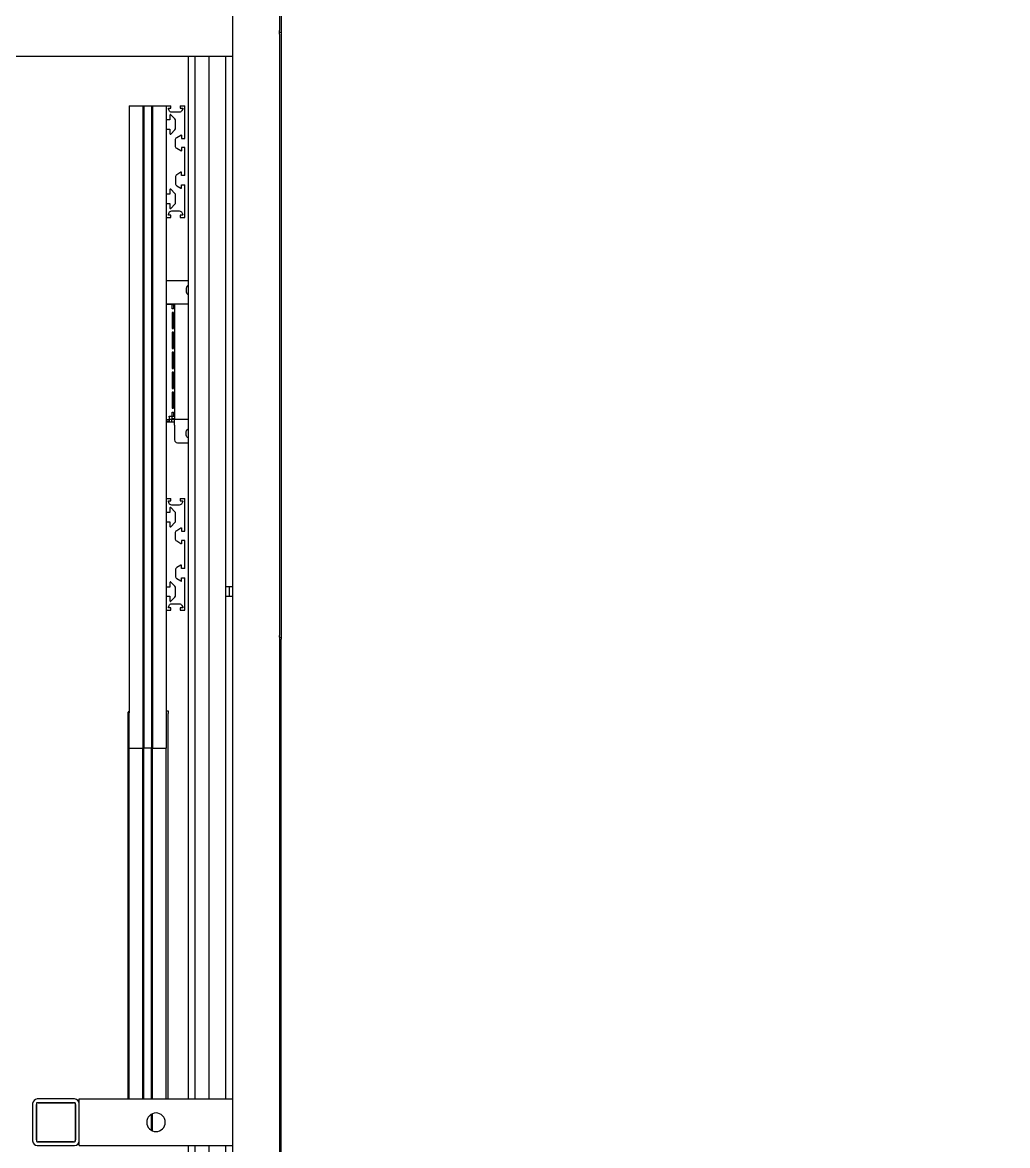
# Model space of a CAD drawing. Header units: millimetres. Extents: x 10462777 to 22643323, y 453826 to 1389191.
# Drawn here: x 11300363 to 11301421, y 598755 to 599961 of the extents above; entities that cross this region are included whole.
import ezdxf

# ---------------------------------------------------------------- set-up
doc = ezdxf.new("R2010")
doc.units = ezdxf.units.MM
doc.header["$LTSCALE"] = 200
doc.header["$MEASUREMENT"] = 0
doc.linetypes.add('CENTER', pattern=[2, 1.25, -0.25, 0.25, -0.25])
doc.linetypes.add('PHANTOM', pattern=[2.5, 1.25, -0.25, 0.25, -0.25, 0.25, -0.25])
doc.layers.get('0').update_dxf_attribs({"linetype": 'CONTINUOUS'})
doc.layers.add('1', color=1, linetype='CENTER')
doc.layers.add('11', color=6, linetype='PHANTOM')
doc.layers.add('LAYOUT', color=8, linetype='CONTINUOUS', lineweight=25)

# ---------------------------------------------------------------- blocks, each defined once
blk = doc.blocks.new('r710ic')
at = {"layer": 'LAYOUT', "color": 3}
blk.add_circle((272041.4, 104232.6), 2050.1, dxfattribs=at)
blk = doc.blocks.new('A$C7DA30AB0')
at = {"layer": 'LAYOUT', "color": 6, "linetype": 'PHANTOM'}
blk.add_circle((3030.4, 3026, 0), 2693, dxfattribs=at)

msp = doc.modelspace()

# ---------------------------------------------------------------- linework, layer by layer
at = {"layer": '1', "color": 252, "linetype": 'Continuous'}
for p, q in [((11300638.80197, 600598.82274, 0), (11300638.80197, 599952.81356, 0)), ((11300640.802, 600598.82274, 0), (11300640.802, 599952.81356, 0)), ((11300588.80126, 599929.81323, 0), (11300588.80126, 599969.8138, 0)), ((11300638.80197, 599950.81353, 0), (11300638.80197, 599952.81356, 0)), ((11300638.80197, 599950.81353, 0), (11300640.802, 599950.81353, 0)), ((11300638.80197, 599950.81353, 0), (11300640.802, 599950.81353, 0)), ((11300638.80197, 599948.8135, 0), (11300638.80197, 599950.81353, 0)), ((11300638.80197, 599948.8135, 0), (11300638.80197, 599302.80433, 0)), ((11300640.802, 599952.81356, 0), (11300640.802, 599950.81353, 0)), ((11300640.802, 599950.81353, 0), (11300640.802, 599948.8135, 0)), ((11300640.802, 599948.8135, 0), (11300640.802, 599302.80433, 0)), ((11300588.80126, 599924.81316, 0), (11300328.79757, 599924.81316, 0)), ((11300580.80115, 599924.8077, 0), (11300580.80115, 599355.05507, 0)), ((11300588.80126, 598799.82687, 0), (11300588.80126, 599929.85152, 0)), ((11300588.80126, 599924.81316, 0), (11300588.80126, 599929.81323, 0)), ((11300477.29968, 599871.81241, 0), (11300492.19989, 599871.81241, 0)), ((11300477.29968, 599871.81241, 0), (11300477.29968, 599220.26753, 0)), ((11300492.19989, 599871.81241, 0), (11300492.19989, 599181.79917, 0)), ((11300492.19989, 599871.81241, 0), (11300493.1999, 599871.81241, 0)), ((11300493.1999, 599871.81241, 0), (11300493.1999, 599181.79917, 0)), ((11300493.19992, 599871.81241, 0), (11300501.4, 599871.81241, 0)), ((11300501.40002, 599871.81241, 0), (11300501.40002, 599181.79917, 0)), ((11300501.40002, 599871.81241, 0), (11300502.40003, 599871.81241, 0)), ((11300502.40003, 599871.81241, 0), (11300502.40003, 599181.79917, 0)), ((11300502.40003, 599871.81241, 0), (11300517.30025, 599871.81241, 0)), ((11300517.30025, 599871.81241, 0), (11300517.30025, 599856.8122, 0)), ((11300517.30025, 599871.81241, 0), (11300522.30032, 599871.81241, 0)), ((11300517.30025, 599871.81241, 0), (11300517.30025, 599181.79917, 0)), ((11300522.30032, 599869.31238, 0), (11300522.30032, 599871.81241, 0)), ((11300532.30046, 599871.81241, 0), (11300532.30046, 599869.31238, 0)), ((11300532.30046, 599871.81241, 0), (11300537.30053, 599871.81241, 0)), ((11300537.30053, 599836.81191, 0), (11300537.30053, 599871.81241, 0)), ((11300520.50848, 599866.59392, 0), (11300519.61275, 599868.6093, 0)), ((11300520.06967, 599869.31238, 0), (11300522.30032, 599869.31238, 0)), ((11300521.3003, 599861.81227, 0), (11300521.3003, 599856.8122, 0)), ((11300526.46314, 599857.68316, 0), (11300522.16078, 599862.15878, 0)), ((11300531.35083, 599864.81231, 0), (11300523.24995, 599864.81231, 0)), ((11300532.30046, 599869.31238, 0), (11300534.53111, 599869.31238, 0)), ((11300534.98802, 599868.6093, 0), (11300534.0923, 599866.59392, 0)), ((11300521.3003, 599856.8122, 0), (11300517.30025, 599856.8122, 0)), ((11300527.30039, 599848.02017, 0), (11300527.30039, 599855.60408, 0)), ((11300517.30025, 599846.81206, 0), (11300517.30025, 599776.81106, 0)), ((11300517.30025, 599846.81206, 0), (11300521.3003, 599846.81206, 0)), ((11300521.3003, 599846.81206, 0), (11300521.3003, 599841.81198, 0)), ((11300522.16078, 599841.46547, 0), (11300526.46314, 599845.9411, 0)), ((11300527.30039, 599828.48818, 0), (11300527.30039, 599835.1355, 0)), ((11300528.72812, 599837.69052, 0), (11300533.03842, 599840.34301, 0)), ((11300533.80048, 599839.91718, 0), (11300533.80048, 599836.81191, 0)), ((11300533.80048, 599836.81191, 0), (11300537.30053, 599836.81191, 0)), ((11300533.03842, 599823.28067, 0), (11300528.72812, 599825.93317, 0)), ((11300533.80048, 599826.81177, 0), (11300533.80048, 599823.70651, 0)), ((11300537.30053, 599826.81177, 0), (11300533.80048, 599826.81177, 0)), ((11300537.30053, 599796.81135, 0), (11300537.30053, 599826.81177, 0)), ((11300533.03842, 599800.34244, 0), (11300528.72812, 599797.68995, 0)), ((11300533.80048, 599796.81135, 0), (11300533.80048, 599799.91661, 0)), ((11300527.30039, 599795.13494, 0), (11300527.30039, 599788.48761, 0)), ((11300537.30053, 599796.81135, 0), (11300533.80048, 599796.81135, 0)), ((11300533.80048, 599783.70594, 0), (11300533.80048, 599786.8112, 0)), ((11300533.80048, 599786.8112, 0), (11300537.30053, 599786.8112, 0)), ((11300537.30053, 599751.81071, 0), (11300537.30053, 599786.8112, 0)), ((11300521.3003, 599776.81106, 0), (11300517.30025, 599776.81106, 0)), ((11300521.3003, 599781.81113, 0), (11300521.3003, 599776.81106, 0)), ((11300526.46314, 599777.68202, 0), (11300522.16078, 599782.15764, 0)), ((11300527.30039, 599768.01904, 0), (11300527.30039, 599775.60294, 0)), ((11300528.72812, 599785.9326, 0), (11300533.03842, 599783.28011, 0)), ((11300517.30025, 599766.81092, 0), (11300517.30025, 599751.81071, 0)), ((11300517.30025, 599766.81092, 0), (11300521.3003, 599766.81092, 0)), ((11300521.3003, 599766.81092, 0), (11300521.3003, 599761.81085, 0)), ((11300522.16078, 599761.46434, 0), (11300526.46314, 599765.93996, 0)), ((11300517.30025, 599751.81071, 0), (11300522.30032, 599751.81071, 0)), ((11300519.61275, 599755.01382, 0), (11300520.50848, 599757.0292, 0)), ((11300522.30032, 599754.31074, 0), (11300520.06967, 599754.31074, 0)), ((11300522.30032, 599751.81071, 0), (11300522.30032, 599754.31074, 0)), ((11300523.24995, 599758.81081, 0), (11300531.35083, 599758.81081, 0)), ((11300532.30046, 599754.31074, 0), (11300532.30046, 599751.81071, 0)), ((11300534.53111, 599754.31074, 0), (11300532.30046, 599754.31074, 0)), ((11300532.30046, 599751.81071, 0), (11300537.30053, 599751.81071, 0)), ((11300534.0923, 599757.0292, 0), (11300534.98802, 599755.01382, 0)), ((11300517.30025, 599449.80642, 0), (11300517.30025, 599434.8062, 0)), ((11300517.30025, 599449.80642, 0), (11300522.30032, 599449.80642, 0)), ((11300522.30032, 599447.30638, 0), (11300522.30032, 599449.80642, 0)), ((11300532.30046, 599449.80642, 0), (11300532.30046, 599447.30638, 0)), ((11300532.30046, 599449.80642, 0), (11300537.30053, 599449.80642, 0)), ((11300537.30053, 599414.80592, 0), (11300537.30053, 599449.80642, 0)), ((11300520.50848, 599444.58793, 0), (11300519.61275, 599446.6033, 0)), ((11300520.06967, 599447.30638, 0), (11300522.30032, 599447.30638, 0)), ((11300521.3003, 599439.80627, 0), (11300521.3003, 599434.8062, 0)), ((11300526.46314, 599435.67716, 0), (11300522.16078, 599440.15279, 0)), ((11300531.35083, 599442.80632, 0), (11300523.24995, 599442.80632, 0)), ((11300532.30046, 599447.30638, 0), (11300534.53111, 599447.30638, 0)), ((11300534.98802, 599446.6033, 0), (11300534.0923, 599444.58793, 0)), ((11300521.3003, 599434.8062, 0), (11300517.30025, 599434.8062, 0)), ((11300517.30025, 599424.80606, 0), (11300517.30025, 599354.80507, 0)), ((11300517.30025, 599424.80606, 0), (11300521.3003, 599424.80606, 0)), ((11300521.3003, 599424.80606, 0), (11300521.3003, 599419.80599, 0)), ((11300527.30039, 599426.01418, 0), (11300527.30039, 599433.59809, 0)), ((11300522.16078, 599419.45948, 0), (11300526.46314, 599423.9351, 0)), ((11300527.30039, 599406.48219, 0), (11300527.30039, 599413.12951, 0)), ((11300528.72812, 599415.68452, 0), (11300533.03842, 599418.33702, 0)), ((11300533.80048, 599417.91118, 0), (11300533.80048, 599414.80592, 0)), ((11300533.80048, 599414.80592, 0), (11300537.30053, 599414.80592, 0)), ((11300533.03842, 599401.27468, 0), (11300528.72812, 599403.92718, 0)), ((11300533.80048, 599404.80578, 0), (11300533.80048, 599401.70052, 0)), ((11300537.30053, 599404.80578, 0), (11300533.80048, 599404.80578, 0)), ((11300537.30053, 599374.80535, 0), (11300537.30053, 599404.80578, 0)), ((11300533.03842, 599378.33645, 0), (11300528.72812, 599375.68395, 0)), ((11300533.80048, 599374.80535, 0), (11300533.80048, 599377.91061, 0)), ((11300527.30039, 599373.12894, 0), (11300527.30039, 599366.48162, 0)), ((11300537.30053, 599374.80535, 0), (11300533.80048, 599374.80535, 0)), ((11300533.80048, 599361.69995, 0), (11300533.80048, 599364.80521, 0)), ((11300533.80048, 599364.80521, 0), (11300537.30053, 599364.80521, 0)), ((11300537.30053, 599329.80471, 0), (11300537.30053, 599364.80521, 0)), ((11300521.3003, 599354.80507, 0), (11300517.30025, 599354.80507, 0)), ((11300521.3003, 599359.80514, 0), (11300521.3003, 599354.80507, 0)), ((11300526.46314, 599355.67603, 0), (11300522.16078, 599360.15165, 0)), ((11300527.30039, 599346.01304, 0), (11300527.30039, 599353.59695, 0)), ((11300528.72812, 599363.92661, 0), (11300533.03842, 599361.27411, 0)), ((11300588.80126, 599355.05507, 0), (11300580.80115, 599355.05507, 0)), ((11300580.80115, 599355.05502, 0), (11300580.80115, 599344.55497, 0)), ((11300585.16121, 599344.55492, 0), (11300585.16121, 599355.05507, 0)), ((11300517.30025, 599344.80492, 0), (11300517.30025, 599329.80471, 0)), ((11300517.30025, 599344.80492, 0), (11300521.3003, 599344.80492, 0)), ((11300521.3003, 599344.80492, 0), (11300521.3003, 599339.80485, 0)), ((11300522.16078, 599339.45834, 0), (11300526.46314, 599343.93397, 0)), ((11300588.80126, 599344.55492, 0), (11300580.80115, 599344.55492, 0)), ((11300580.80115, 599344.55492, 0), (11300580.80115, 598804.79926, 0)), ((11300517.30025, 599329.80471, 0), (11300522.30032, 599329.80471, 0)), ((11300519.61275, 599333.00783, 0), (11300520.50848, 599335.0232, 0)), ((11300522.30032, 599332.30475, 0), (11300520.06967, 599332.30475, 0)), ((11300522.30032, 599329.80471, 0), (11300522.30032, 599332.30475, 0)), ((11300523.24995, 599336.80481, 0), (11300531.35083, 599336.80481, 0)), ((11300532.30046, 599332.30475, 0), (11300532.30046, 599329.80471, 0)), ((11300534.53111, 599332.30475, 0), (11300532.30046, 599332.30475, 0)), ((11300532.30046, 599329.80471, 0), (11300537.30053, 599329.80471, 0)), ((11300534.0923, 599335.0232, 0), (11300534.98802, 599333.00783, 0)), ((11300638.80197, 599300.8043, 0), (11300638.80197, 599302.80433, 0)), ((11300638.80197, 599300.8043, 0), (11300640.802, 599300.8043, 0)), ((11300638.80197, 599300.8043, 0), (11300640.802, 599300.8043, 0)), ((11300638.80197, 599300.8043, 0), (11300638.80197, 599298.80427, 0)), ((11300638.80197, 599298.80427, 0), (11300638.80197, 598628.79475, 0)), ((11300640.802, 599302.80433, 0), (11300640.802, 599300.8043, 0)), ((11300640.802, 599300.8043, 0), (11300640.802, 599298.80427, 0)), ((11300640.802, 598628.79475, 0), (11300640.802, 599298.80427, 0)), ((11300476.29566, 599219.54082, 0), (11300476.29566, 599220.27851, 0)), ((11300476.79567, 599219.54082, 0), (11300476.79567, 599220.27851, 0)), ((11300476.79967, 599220.27851, 0), (11300476.79967, 599219.54067, 0)), ((11300477.29968, 599220.27851, 0), (11300477.29968, 599219.54067, 0)), ((11300517.30025, 599221.80318, 0), (11300519.30027, 599221.80318, 0)), ((11300519.30027, 599221.80318, 0), (11300519.30027, 599218.80314, 0)), ((11300476.29566, 598804.79924, 0), (11300476.29566, 599219.54082, 0)), ((11300476.29566, 599219.54082, 0), (11300477.29968, 599219.54082, 0)), ((11300477.29968, 598804.79924, 0), (11300477.29968, 599219.54082, 0)), ((11300519.30027, 598804.78066, 0), (11300519.30027, 599218.80314, 0)), ((11300477.29968, 599181.80261, 0), (11300481.79974, 599181.80261, 0)), ((11300481.79974, 599181.80261, 0), (11300492.19989, 599181.80261, 0)), ((11300492.19989, 598804.78975, 0), (11300492.19989, 599181.80261, 0)), ((11300493.1999, 599181.80261, 0), (11300492.19989, 599181.80261, 0)), ((11300493.1999, 598804.78975, 0), (11300493.1999, 599181.80261, 0)), ((11300501.4, 599181.80261, 0), (11300493.19992, 599181.80261, 0)), ((11300501.40002, 598804.78975, 0), (11300501.40002, 599181.80261, 0)), ((11300502.40003, 599181.80261, 0), (11300501.40002, 599181.80261, 0)), ((11300502.40003, 598804.78975, 0), (11300502.40003, 599181.80261, 0)), ((11300502.40003, 599181.80261, 0), (11300512.80018, 599181.80261, 0)), ((11300512.80018, 599181.80261, 0), (11300517.30025, 599181.80261, 0)), ((11300517.30025, 598804.78975, 0), (11300517.30025, 599181.80261, 0)), ((11300373.79821, 598799.79718, 0), (11300373.79821, 598759.79662, 0)), ((11300377.79826, 598799.79718, 0), (11300377.79826, 598759.79662, 0)), ((11300377.79826, 598760.79663, 0), (11300377.79826, 598798.79717, 0)), ((11300418.79885, 598804.79725, 0), (11300378.79828, 598804.79725, 0)), ((11300418.79885, 598800.7972, 0), (11300378.79828, 598800.7972, 0)), ((11300379.79829, 598800.7972, 0), (11300417.79883, 598800.7972, 0)), ((11300419.79886, 598759.79662, 0), (11300419.79886, 598799.79718, 0)), ((11300419.79886, 598798.79717, 0), (11300419.79886, 598760.79663, 0)), ((11300423.79892, 598804.79725, 0), (11300588.80126, 598804.79725, 0)), ((11300423.79892, 598799.79718, 0), (11300423.79892, 598804.79725, 0)), ((11300423.79892, 598759.79662, 0), (11300423.79892, 598799.79718, 0)), ((11300423.79892, 598759.79662, 0), (11300423.79892, 598799.79718, 0)), ((11300588.80126, 598799.79718, 0), (11300588.80126, 598804.79725, 0)), ((11300588.80126, 598759.79662, 0), (11300588.80126, 598799.79718, 0)), ((11300501.40002, 598771.06428, 0), (11300501.40002, 598788.49702, 0)), ((11300502.40003, 598770.56552, 0), (11300502.40003, 598788.99578, 0)), ((11300378.79828, 598758.7966, 0), (11300418.79885, 598758.7966, 0)), ((11300378.79828, 598754.79654, 0), (11300418.79885, 598754.79654, 0)), ((11300417.79883, 598758.7966, 0), (11300379.79829, 598758.7966, 0)), ((11300423.79892, 598754.79654, 0), (11300423.79892, 598759.79662, 0)), ((11300423.79892, 598754.79654, 0), (11300588.80126, 598754.79654, 0)), ((11300580.80115, 598754.79765, 0), (11300580.80115, 598705.04584, 0)), ((11300588.80126, 598674.79541, 0), (11300588.80126, 598759.82318, 0)), ((11300588.80126, 598754.79654, 0), (11300588.80126, 598759.79662, 0))]:
    msp.add_line(p, q, dxfattribs=at)
at = {"layer": '1', "color": 163, "linetype": 'Continuous'}
for p, q in [((11300540.79952, 599683.80974, 0), (11300517.30037, 599683.80974, 0)), ((11300538.80055, 599675.80963, 0), (11300538.80055, 599671.80957, 0)), ((11300520.30029, 599658.30938, 0), (11300517.29975, 599658.30938, 0)), ((11300540.7992, 599658.80939, 0), (11300517.30031, 599658.80939, 0)), ((11300523.64446, 599658.30938, 0), (11300520.30029, 599658.30938, 0)), ((11300523.64446, 599653.80931, 0), (11300523.64446, 599658.30938, 0)), ((11300523.64449, 599658.30938, 0), (11300525.24476, 599658.30938, 0)), ((11300525.24476, 599658.30938, 0), (11300525.24476, 599653.80931, 0)), ((11300526.30037, 599658.30938, 0), (11300525.24476, 599658.30938, 0)), ((11300526.30037, 599658.30938, 0), (11300526.30037, 599538.30767, 0)), ((11300525.24476, 599653.80931, 0), (11300523.64446, 599653.80931, 0)), ((11300523.64446, 599649.80926, 0), (11300523.64446, 599632.40901, 0)), ((11300525.24476, 599649.80926, 0), (11300523.64446, 599649.80926, 0)), ((11300525.24476, 599632.40901, 0), (11300525.24476, 599649.80926, 0)), ((11300523.64446, 599632.40901, 0), (11300525.24476, 599632.40901, 0)), ((11300523.64446, 599628.40895, 0), (11300523.64446, 599611.00871, 0)), ((11300525.24476, 599628.40895, 0), (11300523.64446, 599628.40895, 0)), ((11300525.24476, 599611.00871, 0), (11300525.24476, 599628.40895, 0)), ((11300523.64446, 599611.00871, 0), (11300525.24476, 599611.00871, 0)), ((11300523.64446, 599607.00865, 0), (11300523.64446, 599589.6084, 0)), ((11300525.24476, 599607.00865, 0), (11300523.64446, 599607.00865, 0)), ((11300525.24476, 599589.6084, 0), (11300525.24476, 599607.00865, 0)), ((11300523.64446, 599589.6084, 0), (11300525.24476, 599589.6084, 0)), ((11300523.64446, 599585.60835, 0), (11300523.64446, 599568.2081, 0)), ((11300525.24476, 599585.60835, 0), (11300523.64446, 599585.60835, 0)), ((11300525.24476, 599568.2081, 0), (11300525.24476, 599585.60835, 0)), ((11300523.64446, 599568.2081, 0), (11300525.24476, 599568.2081, 0)), ((11300523.64446, 599564.20804, 0), (11300523.64446, 599546.80779, 0)), ((11300525.24476, 599564.20804, 0), (11300523.64446, 599564.20804, 0)), ((11300525.24476, 599546.80779, 0), (11300525.24476, 599564.20804, 0)), ((11300523.64446, 599546.80779, 0), (11300525.24476, 599546.80779, 0)), ((11300520.30029, 599534.4635, 0), (11300517.30029, 599534.4635, 0)), ((11300520.30029, 599537.80767, 0), (11300520.30029, 599538.30767, 0)), ((11300520.30029, 599538.30767, 0), (11300523.64446, 599538.30767, 0)), ((11300520.30029, 599537.80767, 0), (11300520.30029, 599534.4635, 0)), ((11300523.30033, 599534.80762, 0), (11300520.30029, 599534.80762, 0)), ((11300520.30029, 599534.46346, 0), (11300520.30029, 599532.86319, 0)), ((11300523.30033, 599538.30767, 0), (11300523.30033, 599535.30763, 0)), ((11300526.30037, 599535.30763, 0), (11300523.30033, 599535.30763, 0)), ((11300523.30033, 599531.80758, 0), (11300523.30033, 599534.80762, 0)), ((11300526.30037, 599534.80762, 0), (11300523.30033, 599534.80762, 0)), ((11300523.64446, 599538.30767, 0), (11300523.64446, 599542.80774, 0)), ((11300523.64446, 599542.80774, 0), (11300525.24476, 599542.80774, 0)), ((11300523.64449, 599538.30767, 0), (11300525.24476, 599538.30767, 0)), ((11300525.24476, 599542.80774, 0), (11300525.24476, 599538.30767, 0)), ((11300525.24476, 599538.30767, 0), (11300526.30037, 599538.30767, 0)), ((11300526.30037, 599538.30767, 0), (11300526.30037, 599535.30763, 0)), ((11300540.80084, 599534.80762, 0), (11300526.30037, 599534.80762, 0)), ((11300526.30037, 599528.80754, 0), (11300526.30037, 599534.80762, 0)), ((11300520.30029, 599531.80758, 0), (11300517.30009, 599531.80758, 0)), ((11300517.30029, 599532.86319, 0), (11300520.30029, 599532.86319, 0)), ((11300520.30029, 599532.86319, 0), (11300520.30029, 599531.80758, 0)), ((11300523.30033, 599531.80758, 0), (11300520.30029, 599531.80758, 0)), ((11300526.30037, 599531.80758, 0), (11300523.30033, 599531.80758, 0)), ((11300526.30037, 599528.80754, 0), (11300526.30037, 599512.80731, 0)), ((11300538.80055, 599517.80738, 0), (11300538.80055, 599521.80744, 0)), ((11300529.30042, 599509.80727, 0), (11300540.80108, 599509.80727, 0))]:
    msp.add_line(p, q, dxfattribs=at)
at = {"layer": '1', "color": 252, "linetype": 'Continuous', "extrusion": (0, 0, -1)}
msp.add_circle((-11300506.30009, 598779.7969, 0), 10.00014, dxfattribs=at)
for centre, radius, start, end in [((-11300520.06967, 599868.81237, 0), 0.50001, 336.03751095, 90), ((-11300523.24995, 599867.81235, 0), 3.00004, 270, 336.03751095), ((-11300531.35083, 599867.81235, 0), 3.00004, 203.96248905, 270), ((-11300534.53111, 599868.81237, 0), 0.50001, 90, 203.96248905), ((-11300530.30043, 599835.1355, 0), 3.00004, 0, 58.39249765), ((-11300533.30047, 599839.91718, 0), 0.50001, 58.39249765, 180), ((-11300530.30043, 599828.48818, 0), 3.00004, 301.60750235, 0), ((-11300533.30047, 599823.70651, 0), 0.50001, 180, 301.60750235), ((-11300520.06967, 599754.81075, 0), 0.50001, 270, 23.96248905), ((-11300523.24995, 599755.81076, 0), 3.00004, 23.96248905, 90), ((-11300531.35083, 599755.81076, 0), 3.00004, 90, 156.03751095), ((-11300534.53111, 599754.81075, 0), 0.50001, 156.03751095, 270), ((-11300520.06967, 599446.80637, 0), 0.50001, 336.03751095, 90), ((-11300523.24995, 599445.80636, 0), 3.00004, 270, 336.03751095), ((-11300531.35083, 599445.80636, 0), 3.00004, 203.96248905, 270), ((-11300534.53111, 599446.80637, 0), 0.50001, 90, 203.96248905), ((-11300530.30043, 599413.12951, 0), 3.00004, 0, 58.39249765), ((-11300533.30047, 599417.91118, 0), 0.50001, 58.39249765, 180), ((-11300530.30043, 599406.48219, 0), 3.00004, 301.60750235, 0), ((-11300533.30047, 599401.70052, 0), 0.50001, 180, 301.60750235), ((-11300520.06967, 599332.80475, 0), 0.50001, 270, 23.96248905), ((-11300523.24995, 599333.80477, 0), 3.00004, 23.96248905, 90), ((-11300531.35083, 599333.80477, 0), 3.00004, 90, 156.03751095), ((-11300534.53111, 599332.80475, 0), 0.50001, 156.03751095, 270)]:
    msp.add_arc(centre, radius, start, end, dxfattribs=at)
at = {"layer": '1', "color": 252, "linetype": 'Continuous'}
for centre, radius, start, end in [((11300521.80031, 599861.81227, 0), 0.50001, 43.86926731, 180), ((11300524.30034, 599855.60408, 0), 3.00004, 0, 43.86926731), ((11300524.30034, 599848.02017, 0), 3.00004, 316.13073269, 0), ((11300521.80031, 599841.81198, 0), 0.50001, 180, 316.13073269), ((11300533.30047, 599799.91661, 0), 0.50001, 0, 121.60750235), ((11300530.30043, 599795.13494, 0), 3.00004, 121.60750235, 180), ((11300530.30043, 599788.48761, 0), 3.00004, 180, 238.39249765), ((11300521.80031, 599781.81113, 0), 0.50001, 43.86926731, 180), ((11300524.30034, 599775.60294, 0), 3.00004, 0, 43.86926731), ((11300533.30047, 599783.70594, 0), 0.50001, 238.39249765, 0), ((11300524.30034, 599768.01904, 0), 3.00004, 316.13073269, 0), ((11300521.80031, 599761.81085, 0), 0.50001, 180, 316.13073269), ((11300521.80031, 599439.80627, 0), 0.50001, 43.86926731, 180), ((11300524.30034, 599433.59809, 0), 3.00004, 0, 43.86926731), ((11300524.30034, 599426.01418, 0), 3.00004, 316.13073269, 0), ((11300521.80031, 599419.80599, 0), 0.50001, 180, 316.13073269), ((11300533.30047, 599377.91061, 0), 0.50001, 0, 121.60750235), ((11300530.30043, 599373.12894, 0), 3.00004, 121.60750235, 180), ((11300530.30043, 599366.48162, 0), 3.00004, 180, 238.39249765), ((11300521.80031, 599359.80514, 0), 0.50001, 43.86926731, 180), ((11300524.30034, 599353.59695, 0), 3.00004, 0, 43.86926731), ((11300533.30047, 599361.69995, 0), 0.50001, 238.39249765, 0), ((11300524.30034, 599346.01304, 0), 3.00004, 316.13073269, 0), ((11300521.80031, 599339.80485, 0), 0.50001, 180, 316.13073269), ((11300476.79767, 599220.27851, 0), 0.50201, 0, 180), ((11300476.79767, 599220.27851, 0), 0.002, 0, 180), ((11300378.79828, 598799.79718, 0), 5.00007, 90, 180), ((11300378.79828, 598799.79718, 0), 1.00001, 90, 180), ((11300379.79829, 598798.79717, 0), 2.00003, 90, 180), ((11300417.79883, 598798.79717, 0), 2.00003, 0, 90), ((11300418.79885, 598799.79718, 0), 5.00007, 0, 90), ((11300418.79885, 598799.79718, 0), 1.00001, 0, 90), ((11300378.79828, 598759.79662, 0), 5.00007, 180, 270), ((11300379.79829, 598760.79663, 0), 2.00003, 180, 270), ((11300378.79828, 598759.79662, 0), 1.00001, 180, 270), ((11300417.79883, 598760.79663, 0), 2.00003, 270, 0), ((11300418.79885, 598759.79662, 0), 1.00001, 270, 0), ((11300418.79885, 598759.79662, 0), 5.00007, 270, 0)]:
    msp.add_arc(centre, radius, start, end, dxfattribs=at)
at = {"layer": '1', "color": 163, "linetype": 'Continuous'}
for centre, start, end in [((11300541.80059, 599675.80963, 0), 109.47090088, 180), ((11300541.80059, 599671.80957, 0), 180, 250.52909912), ((11300529.30042, 599512.80731, 0), 180, 270)]:
    msp.add_arc(centre, 3.00004, start, end, dxfattribs=at)
at = {"layer": '1', "color": 163, "linetype": 'Continuous', "extrusion": (0, 0, -1)}
for centre, start, end in [((-11300541.80059, 599521.80744, 0), 0, 70.52909912), ((-11300541.80059, 599517.80738, 0), 289.47090088, 0)]:
    msp.add_arc(centre, 3.00004, start, end, dxfattribs=at)
at = {"layer": '11', "color": 252, "linetype": 'Continuous'}
for p, q in [((11300540.80058, 599924.80144, 0), (11300540.80058, 598804.81288, 0)), ((11300548.05472, 599924.80144, 0), (11300548.05472, 598804.81288, 0)), ((11300563.54687, 598804.81288, 0), (11300563.54687, 599924.80144, 0)), ((11300540.80058, 598754.81998, 0), (11300540.80058, 598724.79612, 0)), ((11300548.05472, 598754.81998, 0), (11300548.05472, 598724.79612, 0)), ((11300563.54687, 598724.79612, 0), (11300563.54687, 598754.81998, 0))]:
    msp.add_line(p, q, dxfattribs=at)

# ---------------------------------------------------------------- block references
at = {"ltscale": 10, "rotation": 180}
msp.add_blockref('A$C7DA30AB0', (11304764.24811, 600747.76955, 0), dxfattribs=at)
at = {"layer": 'LAYOUT', "color": 2, "rotation": 89.99999999999999}
msp.add_blockref('r710ic', (11403573.40786, 324839.74027, 0), dxfattribs=at)

doc.saveas('drawing.dxf')
